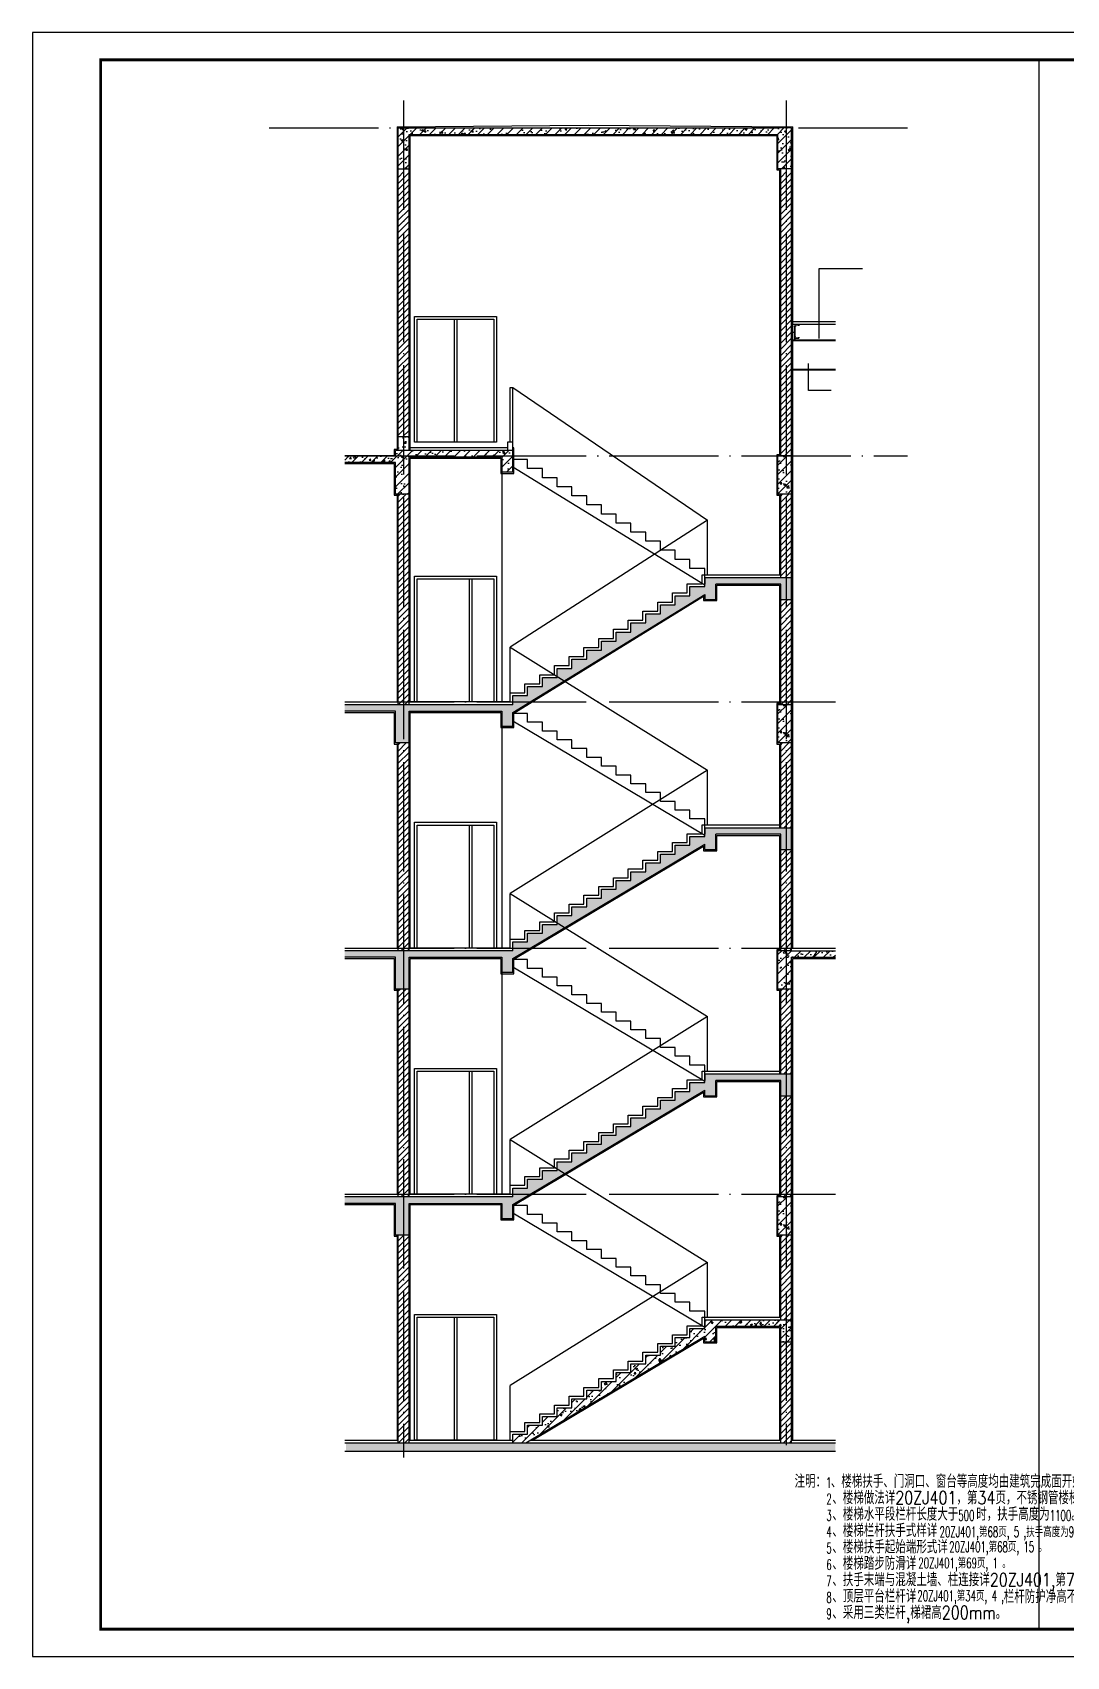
# Model space of a CAD drawing. Extents: x -1041549 to 749950, y -354245 to 17554.
# Drawn here: x 236128 to 255046, y -225679 to -195979 of the extents above; entities that cross this region are included whole.
import ezdxf

# ---------------------------------------------------------------- set-up
doc = ezdxf.new("R2010")
doc.units = 0
doc.header["$LTSCALE"] = 1000
doc.header["$MEASUREMENT"] = 0
doc.linetypes.add('DOTE', pattern=[2.42, 2, -0.2, 0.02, -0.2])
for name, color, linetype in [('DIM_SYMB', 3, 'Continuous'), ('DOTE', 1, 'Continuous'), ('PUB_TEXT', 7, 'Continuous'), ('PUB_TITLE', 4, 'Continuous'), ('S_STAIR', 2, 'Continuous'), ('WALL', 4, 'Continuous')]:
    doc.layers.add(name, color=color, linetype=linetype)
doc.styles.add('天正2', font='SIMPLEX', dxfattribs={"width": 0.8, "bigfont": 'HZTXT'})
pattern_1 = [(45, (331348.82, -170152.365), (-56.1266, 56.1266), [])]
pattern_2 = [(45, (331348.82, -170152.36), (-88.38835, 88.38835), []), (50, (331348.82, -170152.36), (358.6301, -31.3761), [37.5, -412.5]), (355, (331348.82, -170152.36), (-69.3757, 376.0961), [30, -330]), (100.4514, (331378.7, -170154.98), (289.2547, 344.7198), [31.8701, -350.571]), (46.1842, (331348.82, -170052.36), (533.6205, -82.7595), [56.25, -618.75]), (96.6356, (331393.3, -170059.26), (467.3314, 487.059), [47.8051, -525.8565]), (351.1842, (331348.8, -170052.36), (467.331, 487.0593), [45, -495]), (21, (331398.82, -170077.36), (298.4535, -201.30945), [37.5, -412.5]), (326, (331398.82, -170077.36), (121.6577, 362.575), [30, -330]), (71.4514, (331423.7, -170094.14), (420.1113, 161.2652), [31.8701, -350.571]), (37.5, (331348.82, -170152.36), (6.07993, 166.44693), [0, -326, 0, -335, 0, -331.25]), (7.5, (331348.82, -170152.36), (131.53477, 197.20586), [0, -191, 0, -318.5, 0, -126.25]), (327.5, (331237.32, -170152.36), (266.91122, -11.27744), [0, -125, 0, -390, 0, -517.5]), (317.5, (331187.32, -170152.36), (291.5931, 50.0525), [0, -162.5, 0, -259, 0, -367.5])]
pattern_3 = [(45, (331348.82, -165652.365), (-56.1266, 56.1266), [])]
pattern_4 = [(45, (331348.82, -161152.365), (-56.1266, 56.1266), [])]
pattern_5 = [(45, (331348.82, -156602.365), (-56.1266, 56.1266), [])]

# ---------------------------------------------------------------- blocks, each defined once
blk = doc.blocks.new('LTSM')
at = {"layer": 'PUB_TEXT', "style": '天正2'}
for s, height, width, p in [('注明：', 240, 0.8, (523163, -255170)), ('1', 192, 0.6, (523739, -255170)), ('、楼梯扶手、门洞口、窗台等高度均由建筑完成面开始计算。', 240, 0.8, (523827, -255170)), ('2', 192, 0.6, (523744, -255470)), ('、楼梯做法详20ZJ401，第34页，不锈钢管楼梯栏杆(六)。', 240, 0.8, (523854, -255470)), ('3', 192, 0.6, (523744, -255770)), ('、楼梯水平段栏杆长度大于', 240, 0.8, (523854, -255770)), ('500', 192, 0.6, (526158, -255770)), ('时，扶手高度为', 240, 0.8, (526487, -255770)), ('1100', 192, 0.6, (527831, -255770)), ('。', 240, 0.8, (528226, -255770)), ('4', 192, 0.6, (523744, -256070)), ('、楼梯栏杆扶手式样详', 240, 0.8, (523854, -256070)), ('20ZJ401,第68页, 5 ,扶手高度为900mm。', 192, 0.6, (525816, -256070)), ('5', 192, 0.6, (523744, -256370)), ('、楼梯扶手起始端形式详', 240, 0.8, (523854, -256370)), ('20ZJ401,第68页, 15 。', 192, 0.6, (525992, -256343)), ('6', 192, 0.6, (523744, -256670)), ('、楼梯踏步防滑详', 240, 0.8, (523854, -256670)), ('20ZJ401,第69页, 1 。', 192, 0.6, (525427, -256640)), ('7', 192, 0.6, (523744, -256970)), ('、扶手末端与混凝土墙、柱连接详20ZJ401,第74页, 5 。', 240, 0.8, (523854, -256970)), ('8', 192, 0.6, (523744, -257270)), ('、顶层平台栏杆详', 240, 0.8, (523854, -257270)), ('20ZJ401,第34页, 4 ,', 192, 0.6, (525409, -257239)), ('栏杆防护净高不应小于1100mm。', 240, 0.8, (526991, -257279)), ('9', 192, 0.6, (523744, -257570)), ('、采用三类栏杆,梯裙高200mm。', 240, 0.8, (523854, -257570))]:
    blk.add_text(s, height=height, dxfattribs=dict(at, width=width)).set_placement(p)
blk = doc.blocks.new('屋面檩条')
for points in [[(667871, -245061), (667855, -245061), (667855, -245058), (667871, -245058)], [(667871, -245248), (667855, -245248), (667855, -245251), (667871, -245251)]]:
    blk.add_hatch(color=4).paths.add_polyline_path(points)
at = {"color": 6}
for points in [[(667860, -245164), (667860, -245314), (667803, -245314), (667833, -245164)], [(667860, -245314), (667863, -245314), (667863, -245064), (667860, -245064)]]:
    blk.add_lwpolyline(points, close=True, dxfattribs=at)
at = {"color": 4}
for points in [[(667871, -245061), (667855, -245061), (667855, -245058), (667871, -245058)], [(667871, -245248), (667855, -245248), (667855, -245251), (667871, -245251)]]:
    blk.add_lwpolyline(points, close=True, dxfattribs=at)
at = {"color": 2}
blk.add_lwpolyline([(667933, -245259), (667933, -245276), (667866, -245276), (667866, -245032), (667933, -245032), (667933, -245049), (667936, -245049), (667936, -245029), (667863, -245029), (667863, -245279), (667936, -245279), (667936, -245259)], close=True, dxfattribs=at)

msp = doc.modelspace()

# ---------------------------------------------------------------- hatches: boundary and pattern name
h = msp.add_hatch()
h.set_pattern_fill('钢筋混凝土', color=8, scale=50)
h.set_pattern_definition([(45, (0, 0), (-88.38835, 88.38835), []), (50, (0, 0), (358.6301, -31.37607), [37.5, -412.5]), (355, (0, 0), (-69.37567, 376.09607), [30, -330]), (100.4514, (29.9, -2.6), (289.2547, 344.71977), [31.8701, -350.57106]), (46.1842, (0, 100), (533.6205, -82.7595), [56.25, -618.75]), (96.6356, (44.47, 93.1), (467.33135, 487.0589), [47.8051, -525.8565]), (351.1842, (0, 100), (467.331, 487.0593), [45, -495]), (21, (50, 75), (298.45353, -201.30945), [37.5, -412.5]), (326, (50, 75), (121.65767, 362.57502), [30, -330]), (71.4514, (74.87, 58.22), (420.1113, 161.26525), [31.8701, -350.57106]), (37.5, (0, 0), (6.07993, 166.446927), [0, -326, 0, -335, 0, -331.25]), (7.5, (0, 0), (131.53477, 197.20586), [0, -191, 0, -318.5, 0, -126.25]), (327.5, (-111.5, 0), (266.91122, -11.277436), [0, -125, 0, -390, 0, -517.5]), (317.5, (-161.5, 0), (291.59308, 50.05249), [0, -162.5, 0, -259, 0, -367.5])])
h.paths.add_polyline_path([(250017.4, -197722.6), (249767.4, -197722.6), (242817.4, -197722.6), (242817.4, -197922.6), (242817.4, -198472.6), (243017.4, -198472.6), (243017.4, -197842.6), (249767.4, -197842.6), (249767.4, -198472.6), (250017.4, -198472.6), (250017.4, -197922.6)])
h = msp.add_hatch()
h.set_pattern_fill('ANSI31', color=8, scale=50)
h.set_pattern_definition(pattern_1)
h.paths.add_polyline_path([(243017.4, -198522.6), (242817.4, -198522.6), (242817.4, -203372.6), (243017.4, -203372.6)])
h = msp.add_hatch()
h.set_pattern_fill('ANSI31', color=8, scale=50)
h.set_pattern_definition([(45, (338348.82, -170152.365), (-56.1266, 56.1266), [])])
h.paths.add_polyline_path([(250017.4, -198522.6), (249817.4, -198522.6), (249817.4, -203722.6), (250017.4, -203722.6)])
h = msp.add_hatch()
h.set_pattern_fill('混凝土', color=256, scale=50)
h.set_pattern_definition([(50, (331348.82, -170152.36), (358.6301, -31.3761), [37.5, -412.5]), (355, (331348.82, -170152.36), (-69.3757, 376.096), [30, -330]), (100.4514, (331378.7, -170154.98), (289.2547, 344.7198), [31.8701, -350.571]), (46.1842, (331348.82, -170052.36), (533.6205, -82.7595), [56.25, -618.75]), (96.6356, (331393.3, -170059.26), (467.3314, 487.059), [47.805, -525.8565]), (351.1842, (331348.8, -170052.36), (467.331, 487.0593), [45, -495]), (21, (331398.82, -170077.36), (298.4535, -201.3094), [37.5, -412.5]), (326, (331398.82, -170077.36), (121.6577, 362.575), [30, -330]), (71.4514, (331423.7, -170094.14), (420.1113, 161.2652), [31.8701, -350.571]), (37.5, (331348.82, -170152.36), (6.07993, 166.44693), [0, -326, 0, -335, 0, -331.25]), (7.5, (331348.82, -170152.36), (131.53477, 197.20586), [0, -191, 0, -318.5, 0, -126.25]), (327.5, (331237.32, -170152.36), (266.91122, -11.27744), [0, -125, 0, -390, 0, -517.5]), (317.5, (331187.32, -170152.36), (291.5931, 50.0525), [0, -162.5, 0, -259, 0, -367.5])])
h.paths.add_polyline_path([(243017.4, -203372.6), (242817.4, -203372.6), (242817.4, -203622.6), (243017.4, -203622.6)])
h = msp.add_hatch()
h.set_pattern_fill('钢筋混凝土', color=8, scale=50)
h.set_pattern_definition(pattern_2)
h.paths.add_polyline_path([(243017.4, -203742.6), (244717.4, -203742.6), (244717.4, -204022.6), (244917.4, -204022.6), (244917.4, -203622.6), (243017.4, -203622.6), (242767.4, -203622.6), (242767.4, -203722.6), (241840.7, -203722.6), (241840.7, -203842.6), (242767.4, -203842.6), (242767.4, -204422.6), (243017.4, -204422.6)])
h = msp.add_hatch()
h.set_pattern_fill('钢筋混凝土', color=8, scale=50)
h.set_pattern_definition([(45, (331348.82, -156602.36), (-88.38835, 88.38835), []), (50, (331348.82, -156602.36), (358.6301, -31.3761), [37.5, -412.5]), (355, (331348.82, -156602.36), (-69.3757, 376.096), [30, -330]), (100.4514, (331378.7, -156604.98), (289.2547, 344.7198), [31.8701, -350.571]), (46.1842, (331348.82, -156502.36), (533.6205, -82.7595), [56.25, -618.75]), (96.6356, (331393.3, -156509.26), (467.3314, 487.059), [47.805, -525.8565]), (351.1842, (331348.8, -156502.36), (467.331, 487.0593), [45, -495]), (21, (331398.82, -156527.36), (298.4535, -201.3094), [37.5, -412.5]), (326, (331398.82, -156527.36), (121.6577, 362.575), [30, -330]), (71.4514, (331423.7, -156544.14), (420.1113, 161.2652), [31.8701, -350.571]), (37.5, (331348.82, -156602.36), (6.07993, 166.44693), [0, -326, 0, -335, 0, -331.25]), (7.5, (331348.82, -156602.36), (131.53477, 197.20586), [0, -191, 0, -318.5, 0, -126.25]), (327.5, (331237.32, -156602.36), (266.91122, -11.27744), [0, -125, 0, -390, 0, -517.5]), (317.5, (331187.32, -156602.36), (291.5931, 50.0525), [0, -162.5, 0, -259, 0, -367.5])])
h.paths.add_polyline_path([(250017.4, -203722.6), (249767.4, -203722.6), (249767.4, -204422.6), (250017.4, -204422.6)])
h = msp.add_hatch()
h.set_pattern_fill('ANSI31', color=8, scale=50)
h.set_pattern_definition([(45, (324348.82, -156602.365), (-56.1266, 56.1266), [])])
h.paths.add_polyline_path([(243017.4, -204422.6), (242817.4, -204422.6), (242817.4, -208272.6), (243017.4, -208272.6)])
h = msp.add_hatch()
h.set_pattern_fill('ANSI31', color=8, scale=50)
h.set_pattern_definition(pattern_5)
h.paths.add_polyline_path([(250017.4, -204422.6), (249817.4, -204422.6), (249817.4, -205947.6), (250017.4, -205947.6)])
h = msp.add_hatch()
h.set_pattern_fill('钢筋混凝土', color=8, scale=50)
h.set_pattern_definition([(45, (149316.07, -170152.36), (-88.38835, 88.38835), []), (50, (149316.07, -170152.36), (358.6301, -31.3761), [37.5, -412.5]), (355, (149316.07, -170152.36), (-69.3757, 376.0961), [30, -330]), (100.4514, (149345.95, -170154.98), (289.2547, 344.7198), [31.8701, -350.571]), (46.1842, (149316.07, -170052.36), (533.6205, -82.7595), [56.25, -618.75]), (96.6356, (149360.54, -170059.26), (467.3314, 487.059), [47.8051, -525.8565]), (351.1842, (149316.07, -170052.36), (467.331, 487.0593), [45, -495]), (21, (149366.07, -170077.36), (298.4535, -201.30945), [37.5, -412.5]), (326, (149366.07, -170077.36), (121.6577, 362.575), [30, -330]), (71.4514, (149390.94, -170094.14), (420.1113, 161.2652), [31.8701, -350.571]), (37.5, (149316.07, -170152.36), (6.07993, 166.44693), [0, -326, 0, -335, 0, -331.25]), (7.5, (149316.07, -170152.36), (131.53477, 197.20586), [0, -191, 0, -318.5, 0, -126.25]), (327.5, (149204.57, -170152.36), (266.91122, -11.27744), [0, -125, 0, -390, 0, -517.5]), (317.5, (149154.57, -170152.36), (291.5931, 50.0525), [0, -162.5, 0, -259, 0, -367.5])])
h.paths.add_polyline_path([(248427.4, -206254.6), (248427.4, -206347.6), (248627.4, -206347.6), (248627.4, -206067.6), (249817.4, -206067.6), (249817.4, -206347.6), (250017.4, -206347.6), (250017.4, -205947.6), (249817.4, -205947.6), (248427.4, -205947.6), (248427.4, -206067.6), (248427.4, -206113.7), (248157.4, -206113.7), (248157.4, -206279.8), (247887.4, -206279.8), (247887.4, -206445.9), (247617.4, -206445.9), (247617.4, -206611.9), (247347.4, -206611.9), (247347.4, -206778), (247077.4, -206778), (247077.4, -206944.1), (246807.4, -206944.1), (246807.4, -207110.1), (246537.4, -207110.1), (246537.4, -207276.2), (246267.4, -207276.2), (246267.4, -207442.3), (245997.4, -207442.3), (245997.4, -207608.3), (245727.4, -207608.3), (245727.4, -207774.4), (245457.4, -207774.4), (245457.4, -207940.5), (245187.4, -207940.5), (245187.4, -208106.6), (244917.4, -208106.6), (244917.4, -208272.6), (243017.4, -208272.6), (242817.4, -208272.6), (241840.7, -208272.6), (241840.7, -208392.6), (242767.4, -208392.6), (242767.4, -208972.6), (243017.4, -208972.6), (243017.4, -208392.6), (244717.4, -208392.6), (244717.4, -208672.6), (244917.4, -208672.6), (244917.4, -208413.5)])
h = msp.add_hatch()
h.set_pattern_fill('ANSI31', color=8, scale=50)
h.set_pattern_definition(pattern_5)
h.paths.add_polyline_path([(250017.4, -206347.6), (249817.4, -206347.6), (249817.4, -208272.6), (250017.4, -208272.6)])
h = msp.add_hatch()
h.set_pattern_fill('钢筋混凝土', color=8, scale=50)
h.set_pattern_definition([(45, (331348.82, -161152.36), (-88.38835, 88.38835), []), (50, (331348.82, -161152.36), (358.6301, -31.3761), [37.5, -412.5]), (355, (331348.82, -161152.36), (-69.3757, 376.096), [30, -330]), (100.4514, (331378.7, -161154.98), (289.2547, 344.7198), [31.8701, -350.571]), (46.1842, (331348.82, -161052.36), (533.6205, -82.7595), [56.25, -618.75]), (96.6356, (331393.3, -161059.26), (467.3314, 487.059), [47.805, -525.8565]), (351.1842, (331348.8, -161052.36), (467.331, 487.0593), [45, -495]), (21, (331398.82, -161077.36), (298.4535, -201.3094), [37.5, -412.5]), (326, (331398.82, -161077.36), (121.6577, 362.575), [30, -330]), (71.4514, (331423.7, -161094.14), (420.1113, 161.2652), [31.8701, -350.571]), (37.5, (331348.82, -161152.36), (6.07993, 166.44693), [0, -326, 0, -335, 0, -331.25]), (7.5, (331348.82, -161152.36), (131.53477, 197.20586), [0, -191, 0, -318.5, 0, -126.25]), (327.5, (331237.32, -161152.36), (266.91122, -11.27744), [0, -125, 0, -390, 0, -517.5]), (317.5, (331187.32, -161152.36), (291.5931, 50.0525), [0, -162.5, 0, -259, 0, -367.5])])
h.paths.add_polyline_path([(250017.4, -208272.6), (249767.4, -208272.6), (249767.4, -208972.6), (250017.4, -208972.6)])
h = msp.add_hatch()
h.set_pattern_fill('ANSI31', color=8, scale=50)
h.set_pattern_definition([(45, (324348.82, -161152.365), (-56.1266, 56.1266), [])])
h.paths.add_polyline_path([(243017.4, -208972.6), (242817.4, -208972.6), (242817.4, -212772.6), (243017.4, -212772.6)])
h = msp.add_hatch()
h.set_pattern_fill('ANSI31', color=8, scale=50)
h.set_pattern_definition(pattern_4)
h.paths.add_polyline_path([(250017.4, -208972.6), (249817.4, -208972.6), (249817.4, -210522.6), (250017.4, -210522.6)])
h = msp.add_hatch()
h.set_pattern_fill('钢筋混凝土', color=8, scale=50)
h.set_pattern_definition([(45, (331348.82, -165652.36), (-88.38835, 88.38835), []), (50, (331348.82, -165652.36), (358.6301, -31.3761), [37.5, -412.5]), (355, (331348.82, -165652.36), (-69.3757, 376.096), [30, -330]), (100.4514, (331378.7, -165654.98), (289.2547, 344.7198), [31.8701, -350.571]), (46.1842, (331348.82, -165552.36), (533.6205, -82.7595), [56.25, -618.75]), (96.6356, (331393.3, -165559.26), (467.3314, 487.059), [47.805, -525.8565]), (351.1842, (331348.8, -165552.36), (467.331, 487.0593), [45, -495]), (21, (331398.82, -165577.36), (298.4535, -201.30945), [37.5, -412.5]), (326, (331398.82, -165577.36), (121.6577, 362.575), [30, -330]), (71.4514, (331423.7, -165594.14), (420.1113, 161.2652), [31.8701, -350.571]), (37.5, (331348.82, -165652.36), (6.07993, 166.44693), [0, -326, 0, -335, 0, -331.25]), (7.5, (331348.82, -165652.36), (131.53477, 197.20586), [0, -191, 0, -318.5, 0, -126.25]), (327.5, (331237.32, -165652.36), (266.91122, -11.27744), [0, -125, 0, -390, 0, -517.5]), (317.5, (331187.32, -165652.36), (291.5931, 50.0525), [0, -162.5, 0, -259, 0, -367.5])])
h.paths.add_polyline_path([(248427.4, -210823), (248427.4, -210922.6), (248627.4, -210922.6), (248627.4, -210642.6), (249817.4, -210642.6), (249817.4, -210922.6), (250017.4, -210922.6), (250017.4, -210522.6), (249817.4, -210522.6), (248427.4, -210522.6), (248427.4, -210642.6), (248427.4, -210683.3), (248157.4, -210683.3), (248157.4, -210844.1), (247887.4, -210844.1), (247887.4, -211004.8), (247617.4, -211004.8), (247617.4, -211165.5), (247347.4, -211165.5), (247347.4, -211326.2), (247077.4, -211326.2), (247077.4, -211486.9), (246807.4, -211486.9), (246807.4, -211647.6), (246537.4, -211647.6), (246537.4, -211808.3), (246267.4, -211808.3), (246267.4, -211969.1), (245997.4, -211969.1), (245997.4, -212129.8), (245727.4, -212129.8), (245727.4, -212290.5), (245457.4, -212290.5), (245457.4, -212451.2), (245187.4, -212451.2), (245187.4, -212611.9), (244917.4, -212611.9), (244917.4, -212772.6), (243017.4, -212772.6), (242817.4, -212772.6), (241840.7, -212772.6), (241840.7, -212892.6), (242767.4, -212892.6), (242767.4, -213472.6), (243017.4, -213472.6), (243017.4, -212892.6), (244717.4, -212892.6), (244717.4, -213172.6), (244917.4, -213172.6), (244917.4, -212912.3)])
h = msp.add_hatch()
h.set_pattern_fill('ANSI31', color=8, scale=50)
h.set_pattern_definition(pattern_4)
h.paths.add_polyline_path([(250017.4, -210922.6), (249817.4, -210922.6), (249817.4, -212772.6), (250017.4, -212772.6)])
h = msp.add_hatch()
h.set_pattern_fill('钢筋混凝土', color=8, scale=50)
h.set_pattern_definition(pattern_2)
h.paths.add_polyline_path([(249767.4, -213472.6), (250017.4, -213472.6), (250017.4, -212892.6), (250816.5, -212892.6), (250816.5, -212772.6), (250017.4, -212772.6), (249767.4, -212772.6)])
h = msp.add_hatch()
h.set_pattern_fill('ANSI31', color=8, scale=50)
h.set_pattern_definition([(45, (324348.82, -165652.365), (-56.1266, 56.1266), [])])
h.paths.add_polyline_path([(243017.4, -213472.6), (242817.4, -213472.6), (242817.4, -217272.6), (243017.4, -217272.6)])
h = msp.add_hatch()
h.set_pattern_fill('ANSI31', color=8, scale=50)
h.set_pattern_definition(pattern_3)
h.paths.add_polyline_path([(250017.4, -213472.6), (249817.4, -213472.6), (249817.4, -215022.6), (250017.4, -215022.6)])
h = msp.add_hatch()
h.set_pattern_fill('钢筋混凝土', color=8, scale=50)
h.set_pattern_definition(pattern_2)
h.paths.add_polyline_path([(244917.4, -217412.3), (248427.4, -215323), (248427.4, -215422.6), (248627.4, -215422.6), (248627.4, -215142.6), (249817.4, -215142.6), (249817.4, -215422.6), (250017.4, -215422.6), (250017.4, -215022.6), (249817.4, -215022.6), (248427.4, -215022.6), (248427.4, -215142.6), (248427.4, -215183.3), (248157.4, -215183.3), (248157.4, -215344.1), (247887.4, -215344.1), (247887.4, -215504.8), (247617.4, -215504.8), (247617.4, -215665.5), (247347.4, -215665.5), (247347.4, -215826.2), (247077.4, -215826.2), (247077.4, -215986.9), (246807.4, -215986.9), (246807.4, -216147.6), (246537.4, -216147.6), (246537.4, -216308.3), (246267.4, -216308.3), (246267.4, -216469.1), (245997.4, -216469.1), (245997.4, -216629.8), (245727.4, -216629.8), (245727.4, -216790.5), (245457.4, -216790.5), (245457.4, -216951.2), (245187.4, -216951.2), (245187.4, -217111.9), (244917.4, -217111.9), (244917.4, -217272.6), (243017.4, -217272.6), (242817.4, -217272.6), (241840.7, -217272.6), (241840.7, -217392.6), (242767.4, -217392.6), (242767.4, -217972.6), (243017.4, -217972.6), (243017.4, -217392.6), (244717.4, -217392.6), (244717.4, -217672.6), (244917.4, -217672.6)])
h = msp.add_hatch()
h.set_pattern_fill('ANSI31', color=8, scale=50)
h.set_pattern_definition(pattern_3)
h.paths.add_polyline_path([(250017.4, -215422.6), (249817.4, -215422.6), (249817.4, -217272.6), (250017.4, -217272.6)])
h = msp.add_hatch()
h.set_pattern_fill('钢筋混凝土', color=8, scale=50)
h.set_pattern_definition(pattern_2)
h.paths.add_polyline_path([(250017.4, -217272.6), (249767.4, -217272.6), (249767.4, -217972.6), (250017.4, -217972.6)])
h = msp.add_hatch()
h.set_pattern_fill('ANSI31', color=8, scale=50)
h.set_pattern_definition([(45, (324348.82, -168202.365), (-56.1266, 56.1266), [])])
h.paths.add_polyline_path([(243017.4, -217972.6), (242817.4, -217972.6), (242817.4, -221772.6), (243017.4, -221772.6)])
h = msp.add_hatch()
h.set_pattern_fill('ANSI31', color=8, scale=50)
h.set_pattern_definition(pattern_1)
h.paths.add_polyline_path([(250017.4, -217972.6), (249817.4, -217972.6), (249817.4, -219522.6), (250017.4, -219522.6)])
h = msp.add_hatch()
h.set_pattern_fill('钢筋混凝土', color=8, scale=50)
h.set_pattern_definition(pattern_2)
h.paths.add_polyline_path([(248427.4, -219823), (248427.4, -219922.6), (248627.4, -219922.6), (248627.4, -219642.6), (249817.4, -219642.6), (249817.4, -219922.6), (250017.4, -219922.6), (250017.4, -219522.6), (249817.4, -219522.6), (248427.4, -219522.6), (248427.4, -219642.6), (248427.4, -219683.3), (248157.4, -219683.3), (248157.4, -219844.1), (247887.4, -219844.1), (247887.4, -220004.8), (247617.4, -220004.8), (247617.4, -220165.5), (247347.4, -220165.5), (247347.4, -220326.2), (247077.4, -220326.2), (247077.4, -220486.9), (246807.4, -220486.9), (246807.4, -220647.6), (246537.4, -220647.6), (246537.4, -220808.3), (246267.4, -220808.3), (246267.4, -220969.1), (245997.4, -220969.1), (245997.4, -221129.8), (245727.4, -221129.8), (245727.4, -221290.5), (245457.4, -221290.5), (245457.4, -221451.2), (245187.4, -221451.2), (245187.4, -221611.9), (244917.4, -221611.9), (244917.4, -221772.6), (245152, -221772.6)])
h = msp.add_hatch()
h.set_pattern_fill('ANSI31', color=8, scale=50)
h.set_pattern_definition(pattern_1)
h.paths.add_polyline_path([(250017.4, -219922.6), (249817.4, -219922.6), (249817.4, -221772.6), (250017.4, -221772.6)])
h = msp.add_hatch()
h.set_pattern_fill('混凝土', color=8, scale=30)
h.set_pattern_definition([(50, (327557.47, -241177.55), (215.17805, -18.82564), [22.5, -247.5]), (355, (327557.47, -241177.55), (-41.6254, 225.65764), [18, -198]), (100.4514, (327575.4, -241179.12), (173.5528, 206.83186), [19.12206, -210.34263]), (46.1842, (327557.47, -241117.55), (320.1723, -49.6557), [33.75, -371.25]), (96.6356, (327584.15, -241121.7), (280.3988, 292.2354), [28.6831, -315.5139]), (351.1842, (327557.47, -241117.55), (280.3986, 292.2356), [27, -297]), (21, (327587.47, -241132.55), (179.0721, -120.78567), [22.5, -247.5]), (326, (327587.47, -241132.55), (72.9946, 217.545), [18, -198]), (71.4514, (327602.4, -241142.62), (252.0668, 96.75915), [19.12206, -210.34263]), (37.5, (327557.47, -241177.55), (3.647957, 99.868156), [0, -195.6, 0, -201, 0, -198.75]), (7.5, (327557.47, -241177.55), (78.92086, 118.32351), [0, -114.6, 0, -191.1, 0, -75.75]), (327.5, (327490.57, -241177.55), (160.14673, -6.76646), [0, -75, 0, -234, 0, -310.5]), (317.5, (327460.57, -241177.55), (174.95585, 30.0315), [0, -97.5, 0, -155.4, 0, -220.5])])
h.paths.add_polyline_path([(250816.5, -221922.6), (250816.5, -221772.6), (241865.7, -221772.6), (241865.7, -221922.6)])

# ---------------------------------------------------------------- linework, layer by layer
at = {"color": 8}
for p, q in [((254540.5, -196479.3), (254540.5, -225179.3)), ((242797.4, -197702.8), (246292.4, -197672.6)), ((242797.4, -197702.8), (242797.4, -203602.6)), ((246292.4, -197672.6), (250037.4, -197702.6)), ((250037.4, -212722.6), (250037.4, -197702.6)), ((243037.4, -203622.6), (243037.4, -197862.6)), ((243037.4, -197862.6), (249747.4, -197862.6)), ((249747.4, -197862.6), (249747.4, -198492.6)), ((249747.4, -198492.6), (249797.4, -198492.6)), ((249797.4, -198492.6), (249797.4, -203702.6)), ((242797.4, -203602.6), (242747.4, -203602.6)), ((242747.4, -203602.6), (242747.4, -203722.6)), ((244817.4, -203572.6), (243017.4, -203572.6)), ((244937.4, -203572.6), (244917.4, -203572.6)), ((241840.7, -208222.6), (242817.4, -208222.6)), ((244867.4, -208222.6), (243017.4, -208222.6)), ((241840.7, -212722.6), (242817.4, -212722.6)), ((244867.4, -212722.6), (243017.4, -212722.6)), ((250037.4, -212722.6), (250816.5, -212722.6)), ((241840.7, -217222.6), (242817.4, -217222.6)), ((244867.4, -217222.6), (243017.4, -217222.6)), ((241840.7, -221722.6), (242817.4, -221722.6)), ((243017.4, -221722.6), (244917.4, -221722.6)), ((245236, -221722.6), (249817.4, -221722.6)), ((250017.4, -221722.6), (250816.5, -221722.6))]:
    msp.add_line(p, q, dxfattribs=at)
at = {"color": 3}
for p, q in [((243842.4, -201222.8), (243842.4, -203472.6)), ((243892.4, -201222.8), (243892.4, -203472.6)), ((244867.4, -203472.6), (244867.4, -202472.6)), ((244867.4, -202472.6), (244917.4, -202472.6)), ((244917.4, -203472.6), (244917.4, -202472.6)), ((244917.4, -202472.6), (248477.4, -204897.6)), ((244917.4, -203472.6), (244817.4, -203472.6)), ((244817.4, -203472.6), (244817.4, -203622.6)), ((244917.4, -203622.6), (244917.4, -203472.6)), ((248477.4, -204897.6), (244867.4, -207222.6)), ((248477.4, -205897.6), (248477.4, -204897.6)), ((244117.4, -205972.8), (244117.4, -208222.6)), ((244167.4, -205972.8), (244167.4, -208222.6)), ((244867.4, -208222.6), (244867.4, -207222.6)), ((244867.4, -207222.6), (248477.4, -209472.6)), ((248477.4, -209472.6), (244867.4, -211722.6)), ((248477.4, -210472.6), (248477.4, -209472.6)), ((244117.4, -210472.8), (244117.4, -212722.6)), ((244167.4, -210472.8), (244167.4, -212722.6)), ((244867.4, -212722.6), (244867.4, -211722.6)), ((244867.4, -211722.6), (248477.4, -213972.6)), ((248477.4, -213972.6), (244867.4, -216222.6)), ((248477.4, -214972.6), (248477.4, -213972.6)), ((244117.4, -214972.8), (244117.4, -217222.6)), ((244167.4, -214972.8), (244167.4, -217222.6)), ((244867.4, -217222.6), (244867.4, -216222.6)), ((244867.4, -216222.6), (248477.4, -218472.6)), ((248477.4, -218472.6), (244867.4, -220722.6)), ((248477.4, -219472.6), (248477.4, -218472.6)), ((243842.4, -219472.8), (243842.4, -221722.6)), ((243892.4, -219472.8), (243892.4, -221722.6)), ((244867.4, -221722.6), (244867.4, -220722.6))]:
    msp.add_line(p, q, dxfattribs=at)
for p, q in [((250816.5, -201272.6), (250017.4, -201272.6)), ((250816.5, -201322.6), (250017.4, -201322.6)), ((250816.5, -201607.6), (250017.4, -201607.6)), ((250816.5, -201620.6), (250017.4, -201620.6)), ((250816.5, -202144.6), (250017.4, -202144.6)), ((250816.5, -202157.6), (250017.4, -202157.6)), ((244717.4, -204022.6), (244717.4, -208222.6)), ((244717.4, -208672.6), (244717.4, -212722.6)), ((244717.4, -213172.6), (244717.4, -217222.6))]:
    msp.add_line(p, q)
at = {"color": 2}
for points in [[(243117.4, -201172.8), (244617.4, -201172.8), (244617.4, -203472.6), (243117.4, -203472.6)], [(243117.4, -205922.8), (244617.4, -205922.8), (244617.4, -208222.6), (243117.4, -208222.6)], [(243117.4, -210422.8), (244617.4, -210422.8), (244617.4, -212722.6), (243117.4, -212722.6)], [(243117.4, -214922.8), (244617.4, -214922.8), (244617.4, -217222.6), (243117.4, -217222.6)], [(243117.4, -219422.8), (244617.4, -219422.8), (244617.4, -221722.6), (243117.4, -221722.6)]]:
    msp.add_lwpolyline(points, close=True, dxfattribs=at)
at = {"color": 4}
for points in [[(243167.4, -201222.8), (244567.4, -201222.8), (244567.4, -203472.6), (243167.4, -203472.6)], [(243167.4, -205972.8), (244567.4, -205972.8), (244567.4, -208222.6), (243167.4, -208222.6)], [(243167.4, -210472.8), (244567.4, -210472.8), (244567.4, -212722.6), (243167.4, -212722.6)], [(243167.4, -214972.8), (244567.4, -214972.8), (244567.4, -217222.6), (243167.4, -217222.6)], [(243167.4, -219472.8), (244567.4, -219472.8), (244567.4, -221722.6), (243167.4, -221722.6)]]:
    msp.add_lwpolyline(points, close=True, dxfattribs=at)
at = {"color": 8}
for points in [[(243037.4, -208222.6), (243037.4, -203762.6), (244697.4, -203762.6), (244697.4, -204042.6), (244937.4, -204042.6), (244937.4, -203572.6)], [(249797.4, -203702.6), (249747.4, -203702.6), (249747.4, -204442.6), (249797.4, -204442.6), (249797.4, -205897.6)], [(241840.7, -203862.6), (242747.4, -203862.6), (242747.4, -204442.6), (242797.4, -204442.6), (242797.4, -208222.6)], [(243017.4, -208412.6), (244697.4, -208412.6), (244697.4, -208692.6), (244937.4, -208692.6), (244937.4, -208424.7), (248407.4, -206290.4), (248407.4, -206367.6), (248647.4, -206367.6), (248647.4, -206087.6), (249797.4, -206087.6)], [(244867.4, -208222.6), (244867.4, -208056.6), (245137.4, -208056.6), (245137.4, -207890.5), (245407.4, -207890.5), (245407.4, -207724.4), (245677.4, -207724.4), (245677.4, -207558.3), (245947.4, -207558.3), (245947.4, -207392.3), (246217.4, -207392.3), (246217.4, -207226.2), (246487.4, -207226.2), (246487.4, -207060.1), (246757.4, -207060.1), (246757.4, -206894.1), (247027.4, -206894.1), (247027.4, -206728), (247297.4, -206728), (247297.4, -206561.9), (247567.4, -206561.9), (247567.4, -206395.9), (247837.4, -206395.9), (247837.4, -206229.8), (248107.4, -206229.8), (248107.4, -206063.7), (248377.4, -206063.7), (248377.4, -205897.6), (249817.4, -205897.6)], [(249797.4, -206087.6), (249797.4, -208272.6)], [(241840.7, -208412.6), (242747.4, -208412.6), (242747.4, -208992.6), (242797.4, -208992.6), (242797.4, -212722.6)], [(243037.4, -212722.6), (243037.4, -208412.6)], [(249797.4, -208252.6), (249747.4, -208252.6), (249747.4, -208992.6), (249797.4, -208992.6), (249797.4, -210522.6)], [(244867.4, -212722.6), (244867.4, -212561.9), (245137.4, -212561.9), (245137.4, -212401.2), (245407.4, -212401.2), (245407.4, -212240.5), (245677.4, -212240.5), (245677.4, -212079.8), (245947.4, -212079.8), (245947.4, -211919.1), (246217.4, -211919.1), (246217.4, -211758.3), (246487.4, -211758.3), (246487.4, -211597.6), (246757.4, -211597.6), (246757.4, -211436.9), (247027.4, -211436.9), (247027.4, -211276.2), (247297.4, -211276.2), (247297.4, -211115.5), (247567.4, -211115.5), (247567.4, -210954.8), (247837.4, -210954.8), (247837.4, -210794.1), (248107.4, -210794.1), (248107.4, -210633.3), (248377.4, -210633.3), (248377.4, -210472.6), (249817.4, -210472.6)], [(243037.4, -212912.6), (244697.4, -212912.6), (244697.4, -213192.6), (244937.4, -213192.6), (244937.4, -212923.6), (248407.4, -210858.2), (248407.4, -210942.6), (248647.4, -210942.6), (248647.4, -210662.6), (249797.4, -210662.6), (249797.4, -212752.6)], [(241840.7, -212912.6), (242747.4, -212912.6), (242747.4, -213492.6), (242797.4, -213492.6), (242797.4, -217222.6)], [(243037.4, -217222.6), (243037.4, -212912.6)], [(249797.4, -212752.6), (249747.4, -212752.6), (249747.4, -213492.6), (249797.4, -213492.6), (249797.4, -215022.6)], [(250037.4, -221722.6), (250037.4, -212912.6), (250816.5, -212912.6)], [(244867.4, -217222.6), (244867.4, -217061.9), (245137.4, -217061.9), (245137.4, -216901.2), (245407.4, -216901.2), (245407.4, -216740.5), (245677.4, -216740.5), (245677.4, -216579.8), (245947.4, -216579.8), (245947.4, -216419.1), (246217.4, -216419.1), (246217.4, -216258.3), (246487.4, -216258.3), (246487.4, -216097.6), (246757.4, -216097.6), (246757.4, -215936.9), (247027.4, -215936.9), (247027.4, -215776.2), (247297.4, -215776.2), (247297.4, -215615.5), (247567.4, -215615.5), (247567.4, -215454.8), (247837.4, -215454.8), (247837.4, -215294.1), (248107.4, -215294.1), (248107.4, -215133.3), (248377.4, -215133.3), (248377.4, -214972.6), (249817.4, -214972.6)], [(243037.4, -217412.6), (244697.4, -217412.6), (244697.4, -217692.6), (244937.4, -217692.6), (244937.4, -217423.6), (248407.4, -215358.2), (248407.4, -215442.6), (248647.4, -215442.6), (248647.4, -215162.6), (249797.4, -215162.6), (249797.4, -217252.6)], [(249797.4, -217252.6), (249747.4, -217252.6), (249747.4, -217992.6), (249797.4, -217992.6), (249797.4, -219472.6)], [(241840.7, -217412.6), (242747.4, -217412.6), (242747.4, -217992.6), (242797.4, -217992.6), (242797.4, -221722.6)], [(243037.4, -221722.6), (243037.4, -217412.6)], [(244867.4, -221722.6), (244867.4, -221561.9), (245137.4, -221561.9), (245137.4, -221401.2), (245407.4, -221401.2), (245407.4, -221240.5), (245677.4, -221240.5), (245677.4, -221079.8), (245947.4, -221079.8), (245947.4, -220919.1), (246217.4, -220919.1), (246217.4, -220758.3), (246487.4, -220758.3), (246487.4, -220597.6), (246757.4, -220597.6), (246757.4, -220436.9), (247027.4, -220436.9), (247027.4, -220276.2), (247297.4, -220276.2), (247297.4, -220115.5), (247567.4, -220115.5), (247567.4, -219954.8), (247837.4, -219954.8), (247837.4, -219794.1), (248107.4, -219794.1), (248107.4, -219633.3), (248377.4, -219633.3), (248377.4, -219472.6), (249817.4, -219472.6)], [(245275.1, -221722.6), (248407.4, -219858.2), (248407.4, -219942.6), (248647.4, -219942.6), (248647.4, -219662.6), (249797.4, -219662.6), (249797.4, -221722.6)]]:
    msp.add_lwpolyline(points, dxfattribs=at)
for points in [[(241840.7, -221772.6), (250816.5, -221772.6)], [(241840.7, -221922.6), (250816.5, -221922.6)]]:
    msp.add_lwpolyline(points)
at = {"layer": 'DIM_SYMB'}
for p, q in [((251314.5, -200302.9), (250512.7, -200302.9)), ((250512.7, -200302.9), (250512.7, -201577.9)), ((250325.5, -202527.6), (250325.5, -202030.2)), ((250740.6, -202527.6), (250325.5, -202527.6))]:
    msp.add_line(p, q, dxfattribs=at)
at = {"layer": 'DOTE', "linetype": 'DOTE'}
for p, q in [((242917.4, -197225), (242917.4, -222039.2)), ((249917.4, -197225), (249917.4, -221813.7)), ((240461.4, -197722.6), (252133.8, -197722.6)), ((241840.7, -203722.6), (252133.8, -203722.6)), ((241840.7, -208222.6), (250816.5, -208222.6)), ((241840.7, -212722.6), (250816.5, -212722.6)), ((241840.7, -217222.6), (250816.5, -217222.6))]:
    msp.add_line(p, q, dxfattribs=at)
at = {"layer": 'PUB_TITLE'}
msp.add_lwpolyline([(236128.4, -225679.3), (278178.4, -225679.3), (278178.4, -195979.3), (236128.4, -195979.3)], close=True, dxfattribs=at)
at = {"layer": 'PUB_TITLE', "const_width": 50}
msp.add_lwpolyline([(237378.4, -225179.3), (277678.4, -225179.3), (277678.4, -196479.3), (237378.4, -196479.3)], close=True, dxfattribs=at)
at = {"layer": 'S_STAIR'}
for p, q in [((244917.4, -203622.6), (243017.4, -203622.6)), ((244917.4, -204022.6), (244917.4, -203622.6)), ((244917.4, -203622.6), (244917.4, -203742.6)), ((244917.4, -203788.7), (244917.4, -203622.7)), ((244917.4, -203622.7), (244917.4, -203742.7)), ((243017.4, -203742.6), (244717.4, -203742.6)), ((244717.4, -203742.6), (244717.4, -204022.6)), ((244917.4, -204022.6), (244717.4, -204022.6)), ((248157.4, -206279.8), (248157.4, -206113.7)), ((248157.4, -206113.7), (248427.4, -206113.7)), ((248427.4, -206113.7), (248427.4, -205947.6)), ((248427.4, -205947.6), (248427.4, -206067.6)), ((248427.4, -205947.6), (249817.4, -205947.6)), ((249817.4, -206067.6), (248627.4, -206067.6)), ((248627.4, -206347.6), (248627.4, -206067.6)), ((244917.4, -208413.5), (248427.4, -206254.6)), ((247887.4, -206445.9), (247887.4, -206279.8)), ((247887.4, -206279.8), (248157.4, -206279.8)), ((248427.4, -206254.6), (248427.4, -206347.6)), ((248427.4, -206347.6), (248627.4, -206347.6)), ((247347.4, -206778), (247347.4, -206611.9)), ((247347.4, -206611.9), (247617.4, -206611.9)), ((247617.4, -206611.9), (247617.4, -206445.9)), ((247617.4, -206445.9), (247887.4, -206445.9)), ((246807.4, -207110.1), (246807.4, -206944.1)), ((246807.4, -206944.1), (247077.4, -206944.1)), ((247077.4, -206944.1), (247077.4, -206778)), ((247077.4, -206778), (247347.4, -206778)), ((246267.4, -207442.3), (246267.4, -207276.2)), ((246267.4, -207276.2), (246537.4, -207276.2)), ((246537.4, -207276.2), (246537.4, -207110.1)), ((246537.4, -207110.1), (246807.4, -207110.1)), ((245997.4, -207608.3), (245997.4, -207442.3)), ((245997.4, -207442.3), (246267.4, -207442.3)), ((245457.4, -207940.5), (245457.4, -207774.4)), ((245457.4, -207774.4), (245727.4, -207774.4)), ((245727.4, -207774.4), (245727.4, -207608.3)), ((245727.4, -207608.3), (245997.4, -207608.3)), ((244917.4, -208272.6), (244917.4, -208106.6)), ((244917.4, -208106.6), (245187.4, -208106.6)), ((245187.4, -208106.6), (245187.4, -207940.5)), ((245187.4, -207940.5), (245457.4, -207940.5)), ((244917.4, -208272.6), (243017.4, -208272.6)), ((243017.4, -208392.6), (244717.4, -208392.6)), ((244717.4, -208392.6), (244717.4, -208672.6)), ((244917.4, -208672.6), (244917.4, -208413.5)), ((244917.4, -208672.6), (244717.4, -208672.6)), ((248427.4, -210683.3), (248427.4, -210522.6)), ((248427.4, -210522.6), (248427.4, -210642.6)), ((248427.4, -210522.6), (249817.4, -210522.6)), ((244917.4, -212912.3), (248427.4, -210823)), ((247887.4, -211004.8), (247887.4, -210844.1)), ((247887.4, -210844.1), (248157.4, -210844.1)), ((248157.4, -210844.1), (248157.4, -210683.3)), ((248157.4, -210683.3), (248427.4, -210683.3)), ((248427.4, -210922.6), (248427.4, -210823)), ((249817.4, -210642.6), (248627.4, -210642.6)), ((248627.4, -210922.6), (248627.4, -210642.6)), ((247347.4, -211326.2), (247347.4, -211165.5)), ((247347.4, -211165.5), (247617.4, -211165.5)), ((247617.4, -211165.5), (247617.4, -211004.8)), ((247617.4, -211004.8), (247887.4, -211004.8)), ((248427.4, -210922.6), (248627.4, -210922.6)), ((247077.4, -211486.9), (247077.4, -211326.2)), ((247077.4, -211326.2), (247347.4, -211326.2)), ((246537.4, -211808.3), (246537.4, -211647.6)), ((246537.4, -211647.6), (246807.4, -211647.6)), ((246807.4, -211647.6), (246807.4, -211486.9)), ((246807.4, -211486.9), (247077.4, -211486.9)), ((245997.4, -212129.8), (245997.4, -211969.1)), ((245997.4, -211969.1), (246267.4, -211969.1)), ((246267.4, -211969.1), (246267.4, -211808.3)), ((246267.4, -211808.3), (246537.4, -211808.3)), ((245457.4, -212451.2), (245457.4, -212290.5)), ((245457.4, -212290.5), (245727.4, -212290.5)), ((245727.4, -212290.5), (245727.4, -212129.8)), ((245727.4, -212129.8), (245997.4, -212129.8)), ((244917.4, -212772.6), (244917.4, -212611.9)), ((244917.4, -212611.9), (245187.4, -212611.9)), ((245187.4, -212611.9), (245187.4, -212451.2)), ((245187.4, -212451.2), (245457.4, -212451.2)), ((244917.4, -212772.6), (243017.4, -212772.6)), ((243017.4, -212892.6), (244717.4, -212892.6)), ((244717.4, -212892.6), (244717.4, -213172.6)), ((244917.4, -213172.6), (244917.4, -212912.3)), ((244917.4, -213172.6), (244717.4, -213172.6)), ((248427.4, -215022.6), (248427.4, -215142.6)), ((248427.4, -215022.6), (249817.4, -215022.6)), ((248427.4, -215183.3), (248427.4, -215022.6)), ((244917.4, -217412.3), (248427.4, -215323)), ((248157.4, -215344.1), (248157.4, -215183.3)), ((248157.4, -215183.3), (248427.4, -215183.3)), ((248427.4, -215422.6), (248427.4, -215323)), ((249817.4, -215142.6), (248627.4, -215142.6)), ((248627.4, -215422.6), (248627.4, -215142.6)), ((247617.4, -215665.5), (247617.4, -215504.8)), ((247617.4, -215504.8), (247887.4, -215504.8)), ((247887.4, -215504.8), (247887.4, -215344.1)), ((247887.4, -215344.1), (248157.4, -215344.1)), ((248427.4, -215422.6), (248627.4, -215422.6)), ((247077.4, -215986.9), (247077.4, -215826.2)), ((247077.4, -215826.2), (247347.4, -215826.2)), ((247347.4, -215826.2), (247347.4, -215665.5)), ((247347.4, -215665.5), (247617.4, -215665.5)), ((246537.4, -216308.3), (246537.4, -216147.6)), ((246537.4, -216147.6), (246807.4, -216147.6)), ((246807.4, -216147.6), (246807.4, -215986.9)), ((246807.4, -215986.9), (247077.4, -215986.9)), ((245997.4, -216629.8), (245997.4, -216469.1)), ((245997.4, -216469.1), (246267.4, -216469.1)), ((246267.4, -216469.1), (246267.4, -216308.3)), ((246267.4, -216308.3), (246537.4, -216308.3)), ((245457.4, -216951.2), (245457.4, -216790.5)), ((245457.4, -216790.5), (245727.4, -216790.5)), ((245727.4, -216790.5), (245727.4, -216629.8)), ((245727.4, -216629.8), (245997.4, -216629.8)), ((245187.4, -217111.9), (245187.4, -216951.2)), ((245187.4, -216951.2), (245457.4, -216951.2)), ((244917.4, -217272.6), (243017.4, -217272.6)), ((243017.4, -217392.6), (244717.4, -217392.6)), ((244717.4, -217392.6), (244717.4, -217672.6)), ((244917.4, -217272.6), (244917.4, -217111.9)), ((244917.4, -217111.9), (245187.4, -217111.9)), ((244917.4, -217672.6), (244717.4, -217672.6)), ((244917.4, -217672.6), (244917.4, -217412.3)), ((248157.4, -219844.1), (248157.4, -219683.3)), ((248157.4, -219683.3), (248427.4, -219683.3)), ((248427.4, -219522.6), (248427.4, -219642.6)), ((248427.4, -219522.6), (249817.4, -219522.6)), ((248427.4, -219683.3), (248427.4, -219522.6)), ((249817.4, -219642.6), (248627.4, -219642.6)), ((248627.4, -219922.6), (248627.4, -219642.6)), ((245152, -221772.6), (248427.4, -219823)), ((247617.4, -220165.5), (247617.4, -220004.8)), ((247617.4, -220004.8), (247887.4, -220004.8)), ((247887.4, -220004.8), (247887.4, -219844.1)), ((247887.4, -219844.1), (248157.4, -219844.1)), ((248427.4, -219922.6), (248427.4, -219823)), ((248427.4, -219922.6), (248627.4, -219922.6)), ((247077.4, -220486.9), (247077.4, -220326.2)), ((247077.4, -220326.2), (247347.4, -220326.2)), ((247347.4, -220326.2), (247347.4, -220165.5)), ((247347.4, -220165.5), (247617.4, -220165.5)), ((246537.4, -220808.3), (246537.4, -220647.6)), ((246537.4, -220647.6), (246807.4, -220647.6)), ((246807.4, -220647.6), (246807.4, -220486.9)), ((246807.4, -220486.9), (247077.4, -220486.9)), ((246267.4, -220969.1), (246267.4, -220808.3)), ((246267.4, -220808.3), (246537.4, -220808.3)), ((245727.4, -221290.5), (245727.4, -221129.8)), ((245727.4, -221129.8), (245997.4, -221129.8)), ((245997.4, -221129.8), (245997.4, -220969.1)), ((245997.4, -220969.1), (246267.4, -220969.1)), ((245187.4, -221611.9), (245187.4, -221451.2)), ((245187.4, -221451.2), (245457.4, -221451.2)), ((245457.4, -221451.2), (245457.4, -221290.5)), ((245457.4, -221290.5), (245727.4, -221290.5)), ((244917.4, -221772.6), (244917.4, -221611.9)), ((244917.4, -221611.9), (245187.4, -221611.9))]:
    msp.add_line(p, q, dxfattribs=at)
at = {"layer": 'S_STAIR', "color": 9}
for p, q in [((245187.4, -203788.7), (244917.4, -203788.7)), ((248427.4, -206088.5), (244917.4, -203929.6)), ((245187.4, -203954.8), (245187.4, -203788.7)), ((245457.4, -203954.8), (245187.4, -203954.8)), ((245457.4, -204120.9), (245457.4, -203954.8)), ((245727.4, -204120.9), (245457.4, -204120.9)), ((245727.4, -204286.9), (245727.4, -204120.9)), ((245997.4, -204286.9), (245727.4, -204286.9)), ((245997.4, -204453), (245997.4, -204286.9)), ((246267.4, -204453), (245997.4, -204453)), ((246267.4, -204619.1), (246267.4, -204453)), ((246537.4, -204619.1), (246267.4, -204619.1)), ((246537.4, -204785.2), (246537.4, -204619.1)), ((246807.4, -204785.2), (246537.4, -204785.2)), ((246807.4, -204951.2), (246807.4, -204785.2)), ((247077.4, -204951.2), (246807.4, -204951.2)), ((247077.4, -205117.3), (247077.4, -204951.2)), ((247347.4, -205117.3), (247077.4, -205117.3)), ((247347.4, -205283.4), (247347.4, -205117.3)), ((247617.4, -205283.4), (247347.4, -205283.4)), ((247617.4, -205449.4), (247617.4, -205283.4)), ((247887.4, -205449.4), (247617.4, -205449.4)), ((247887.4, -205615.5), (247887.4, -205449.4)), ((248157.4, -205615.5), (247887.4, -205615.5)), ((248157.4, -205781.6), (248157.4, -205615.5)), ((248427.4, -205781.6), (248157.4, -205781.6)), ((248427.4, -205947.6), (248427.4, -205781.6)), ((245187.4, -208433.3), (244917.4, -208433.3)), ((245187.4, -208594.1), (245187.4, -208433.3)), ((248427.4, -210662.3), (244917.4, -208573)), ((245457.4, -208594.1), (245187.4, -208594.1)), ((245457.4, -208754.8), (245457.4, -208594.1)), ((245727.4, -208754.8), (245457.4, -208754.8)), ((245727.4, -208915.5), (245727.4, -208754.8)), ((245997.4, -208915.5), (245727.4, -208915.5)), ((245997.4, -209076.2), (245997.4, -208915.5)), ((246267.4, -209076.2), (245997.4, -209076.2)), ((246267.4, -209236.9), (246267.4, -209076.2)), ((246537.4, -209236.9), (246267.4, -209236.9)), ((246537.4, -209397.6), (246537.4, -209236.9)), ((246807.4, -209397.6), (246537.4, -209397.6)), ((246807.4, -209558.3), (246807.4, -209397.6)), ((247077.4, -209558.3), (246807.4, -209558.3)), ((247077.4, -209719.1), (247077.4, -209558.3)), ((247347.4, -209719.1), (247077.4, -209719.1)), ((247347.4, -209879.8), (247347.4, -209719.1)), ((247617.4, -209879.8), (247347.4, -209879.8)), ((247617.4, -210040.5), (247617.4, -209879.8)), ((247887.4, -210040.5), (247617.4, -210040.5)), ((247887.4, -210201.2), (247887.4, -210040.5)), ((248157.4, -210201.2), (247887.4, -210201.2)), ((248157.4, -210361.9), (248157.4, -210201.2)), ((248427.4, -210361.9), (248157.4, -210361.9)), ((248427.4, -210522.6), (248427.4, -210361.9)), ((245187.4, -212933.3), (244917.4, -212933.3)), ((245187.4, -213094.1), (245187.4, -212933.3)), ((248427.4, -215162.3), (244917.4, -213073)), ((245457.4, -213094.1), (245187.4, -213094.1)), ((245457.4, -213254.8), (245457.4, -213094.1)), ((245727.4, -213254.8), (245457.4, -213254.8)), ((245727.4, -213415.5), (245727.4, -213254.8)), ((245997.4, -213415.5), (245727.4, -213415.5)), ((245997.4, -213576.2), (245997.4, -213415.5)), ((246267.4, -213576.2), (245997.4, -213576.2)), ((246267.4, -213736.9), (246267.4, -213576.2)), ((246537.4, -213736.9), (246267.4, -213736.9)), ((246537.4, -213897.6), (246537.4, -213736.9)), ((246807.4, -213897.6), (246537.4, -213897.6)), ((246807.4, -214058.3), (246807.4, -213897.6)), ((247077.4, -214058.3), (246807.4, -214058.3)), ((247077.4, -214219.1), (247077.4, -214058.3)), ((247347.4, -214219.1), (247077.4, -214219.1)), ((247347.4, -214379.8), (247347.4, -214219.1)), ((247617.4, -214379.8), (247347.4, -214379.8)), ((247617.4, -214540.5), (247617.4, -214379.8)), ((247887.4, -214540.5), (247617.4, -214540.5)), ((247887.4, -214701.2), (247887.4, -214540.5)), ((248157.4, -214701.2), (247887.4, -214701.2)), ((248157.4, -214861.9), (248157.4, -214701.2)), ((248427.4, -214861.9), (248157.4, -214861.9)), ((248427.4, -215022.6), (248427.4, -214861.9)), ((245187.4, -217433.3), (244917.4, -217433.3)), ((248427.4, -219662.3), (244917.4, -217573)), ((245187.4, -217594.1), (245187.4, -217433.3)), ((245457.4, -217594.1), (245187.4, -217594.1)), ((245457.4, -217754.8), (245457.4, -217594.1)), ((245727.4, -217754.8), (245457.4, -217754.8)), ((245727.4, -217915.5), (245727.4, -217754.8)), ((245997.4, -217915.5), (245727.4, -217915.5)), ((245997.4, -218076.2), (245997.4, -217915.5)), ((246267.4, -218076.2), (245997.4, -218076.2)), ((246267.4, -218236.9), (246267.4, -218076.2)), ((246537.4, -218236.9), (246267.4, -218236.9)), ((246537.4, -218397.6), (246537.4, -218236.9)), ((246807.4, -218397.6), (246537.4, -218397.6)), ((246807.4, -218558.3), (246807.4, -218397.6)), ((247077.4, -218558.3), (246807.4, -218558.3)), ((247077.4, -218719.1), (247077.4, -218558.3)), ((247347.4, -218719.1), (247077.4, -218719.1)), ((247347.4, -218879.8), (247347.4, -218719.1)), ((247617.4, -218879.8), (247347.4, -218879.8)), ((247617.4, -219040.5), (247617.4, -218879.8)), ((247887.4, -219040.5), (247617.4, -219040.5)), ((247887.4, -219201.2), (247887.4, -219040.5)), ((248157.4, -219201.2), (247887.4, -219201.2)), ((248157.4, -219361.9), (248157.4, -219201.2)), ((248427.4, -219361.9), (248157.4, -219361.9)), ((248427.4, -219522.6), (248427.4, -219361.9))]:
    msp.add_line(p, q, dxfattribs=at)
at = {"layer": 'WALL'}
for p, q in [((242817.4, -197722.6), (249767.4, -197722.6)), ((242817.4, -197922.6), (242817.4, -197722.6)), ((250017.4, -197722.6), (249767.4, -197722.6)), ((250017.4, -197922.6), (250017.4, -197722.6)), ((242817.4, -203622.6), (242817.4, -197922.6)), ((243017.4, -203622.6), (243017.4, -197842.6)), ((243017.4, -197842.6), (249767.4, -197842.6)), ((249767.4, -198472.6), (249767.4, -197842.6)), ((250017.4, -203722.6), (250017.4, -197922.6)), ((242817.4, -198472.6), (243017.4, -198472.6)), ((250017.4, -198472.6), (249767.4, -198472.6)), ((249817.4, -203722.6), (249817.4, -198472.6)), ((243017.4, -203372.6), (242817.4, -203372.6)), ((242767.4, -203722.6), (241840.7, -203722.6)), ((243017.4, -203622.6), (242767.4, -203622.6)), ((242767.4, -203722.6), (242767.4, -203622.6)), ((250017.4, -203722.6), (249767.4, -203722.6)), ((249767.4, -204422.6), (249767.4, -203722.6)), ((250017.4, -208222.6), (250017.4, -203722.6)), ((242767.4, -203842.6), (241840.7, -203842.6)), ((242767.4, -204422.6), (242767.4, -203842.6)), ((243017.4, -208272.6), (243017.4, -203742.6)), ((243017.4, -204422.6), (242767.4, -204422.6)), ((242817.4, -208272.6), (242817.4, -204422.6)), ((250017.4, -204422.6), (249767.4, -204422.6)), ((249817.4, -205947.6), (249817.4, -204422.6)), ((249817.4, -205947.6), (250017.4, -205947.6)), ((249817.4, -208272.6), (249817.4, -206067.6)), ((249817.4, -206347.6), (250017.4, -206347.6)), ((242817.4, -208272.6), (241840.7, -208272.6)), ((242767.4, -208392.6), (241840.7, -208392.6)), ((242767.4, -208972.6), (242767.4, -208392.6)), ((243017.4, -208272.6), (242817.4, -208272.6)), ((243017.4, -212772.6), (243017.4, -208392.6)), ((250017.4, -208272.6), (249767.4, -208272.6)), ((249767.4, -208972.6), (249767.4, -208272.6)), ((250017.4, -212722.6), (250017.4, -208222.6)), ((243017.4, -208972.6), (242767.4, -208972.6)), ((242817.4, -212772.6), (242817.4, -208972.6)), ((250017.4, -208972.6), (249767.4, -208972.6)), ((249817.4, -210522.6), (249817.4, -208972.6)), ((249817.4, -210522.6), (250017.4, -210522.6)), ((249817.4, -212772.6), (249817.4, -210642.6)), ((249817.4, -210922.6), (250017.4, -210922.6)), ((242817.4, -212772.6), (241840.7, -212772.6)), ((242767.4, -212892.6), (241840.7, -212892.6)), ((242767.4, -213472.6), (242767.4, -212892.6)), ((243017.4, -212772.6), (242817.4, -212772.6)), ((243017.4, -217272.6), (243017.4, -212892.6)), ((250017.4, -212772.6), (249767.4, -212772.6)), ((249767.4, -213472.6), (249767.4, -212772.6)), ((250017.4, -212772.6), (250017.4, -212722.6)), ((250017.4, -212772.6), (250816.5, -212772.6)), ((250017.4, -217222.6), (250017.4, -212892.6)), ((250017.4, -212892.6), (250816.5, -212892.6)), ((243017.4, -213472.6), (242767.4, -213472.6)), ((242817.4, -217272.6), (242817.4, -213472.6)), ((250017.4, -213472.6), (249767.4, -213472.6)), ((249817.4, -215022.6), (249817.4, -213472.6)), ((249817.4, -215022.6), (250017.4, -215022.6)), ((249817.4, -217222.6), (249817.4, -215142.6)), ((249817.4, -215422.6), (250017.4, -215422.6)), ((242817.4, -217272.6), (241840.7, -217272.6)), ((242767.4, -217392.6), (241840.7, -217392.6)), ((242767.4, -217972.6), (242767.4, -217392.6)), ((243017.4, -217272.6), (242817.4, -217272.6)), ((243017.4, -217272.6), (243017.4, -217222.6)), ((243017.4, -221772.6), (243017.4, -217392.6)), ((250017.4, -217272.6), (249767.4, -217272.6)), ((249767.4, -217972.6), (249767.4, -217272.6)), ((249817.4, -217272.6), (249817.4, -217222.6)), ((250017.4, -221772.6), (250017.4, -217222.6)), ((243017.4, -217972.6), (242767.4, -217972.6)), ((242817.4, -221772.6), (242817.4, -217972.6)), ((250017.4, -217972.6), (249767.4, -217972.6)), ((249817.4, -219522.6), (249817.4, -217972.6)), ((249817.4, -219522.6), (250017.4, -219522.6)), ((249817.4, -221772.6), (249817.4, -219642.6)), ((249817.4, -219922.6), (250017.4, -219922.6)), ((241840.7, -221772.6), (250816.5, -221772.6))]:
    msp.add_line(p, q, dxfattribs=at)

# ---------------------------------------------------------------- block references
for name, p in [('屋面檩条', (-417785.3, 43706.7)), ('LTSM', (-273092.6, 32575))]:
    msp.add_blockref(name, p)

doc.saveas('drawing.dxf')
